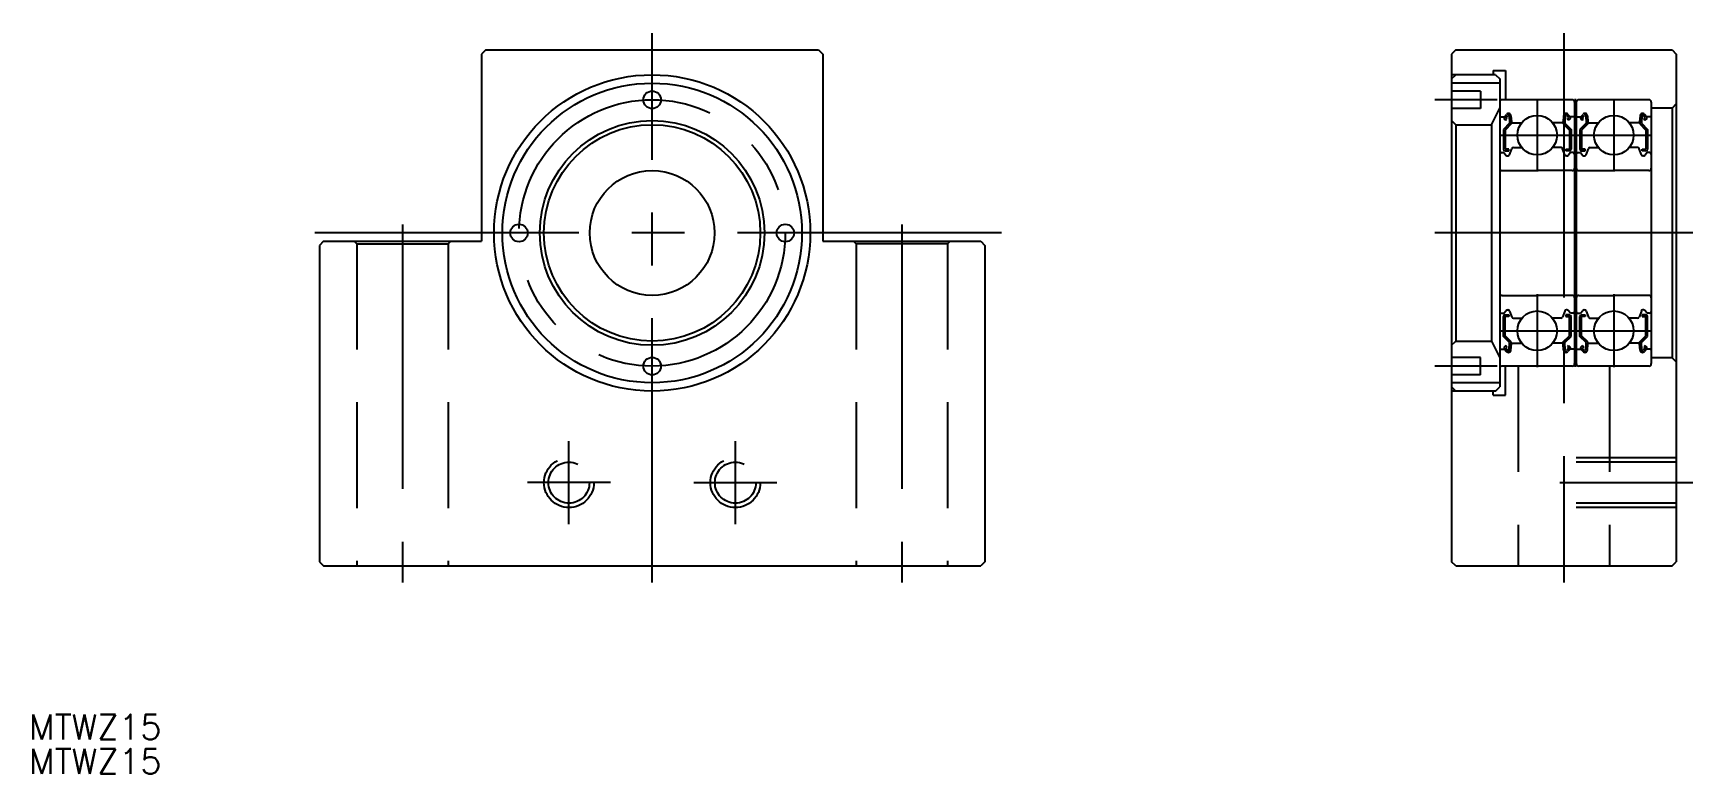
# Model space of a CAD drawing. Extents: x -74 to 125, y -65 to 24.
import ezdxf

# ---------------------------------------------------------------- set-up
doc = ezdxf.new("R2010")
doc.units = 0
doc.linetypes.add('CENTER', pattern=[50.8, 31.75, -6.35, 6.35, -6.35])
doc.linetypes.add('DASHED', pattern=[19.05, 12.7, -6.35])
doc.layers.get('0').update_dxf_attribs({"linetype": 'CONTINUOUS'})
doc.layers.add('CENTER', color=1, linetype='CONTINUOUS')
doc.styles.get("Standard").update_dxf_attribs({"font": 'txt.shx', "height": 3, "bigfont": 'bigfont.shx'})

msp = doc.modelspace()

# ---------------------------------------------------------------- linework, layer by layer
at = {"color": 7, "linetype": 'CONTINUOUS'}
for p, q in [((-20, 22), (-20.5, 21.5)), ((-20, 22), (20, 22)), ((20, 22), (20.5, 21.5)), ((96.57, 22), (96.07, 21.5)), ((96.57, 22), (122.57, 22)), ((122.57, 22), (123.07, 21.5)), ((-20.5, 21.5), (-20.5, -1)), ((20.5, 21.5), (20.5, -1)), ((96.07, 21.5), (96.07, -39.5)), ((123.07, 21.5), (123.07, -39.5)), ((101.37, 19), (96.07, 19)), ((96.07, 18.5), (96.57, 19)), ((101.87, 18), (96.07, 18)), ((101.07, 19.5), (101.07, 19)), ((101.07, 19.5), (102.57, 19.5)), ((101.37, 19), (101.87, 18.5)), ((101.87, 18.5), (101.87, -18.5)), ((102.57, 19.5), (102.57, 16)), ((99.57, 17.05), (96.07, 17.05)), ((99.57, 17.05), (99.57, 14.95)), ((106.37, 16), (102.17, 16)), ((110.57, 16), (106.37, 16)), ((111.07, 16), (110.87, 16)), ((110.87, 16), (110.87, -16)), ((111.07, 16), (111.07, -16)), ((115.57, 16), (111.37, 16)), ((119.77, 16), (115.57, 16)), ((99.57, 14.95), (96.07, 14.95)), ((100.87, 13), (101.87, 15)), ((102.43, 13.95), (102.68, 14.25)), ((102.58, 13.82), (102.83, 14.12)), ((103.01, 14.06), (103.05, 13.18)), ((103.21, 14.08), (103.27, 13.34)), ((109.53, 14.08), (109.47, 13.34)), ((109.73, 14.06), (109.69, 13.18)), ((110.16, 13.82), (109.91, 14.12)), ((110.31, 13.95), (110.06, 14.25)), ((111.63, 13.95), (111.88, 14.25)), ((111.78, 13.82), (112.03, 14.12)), ((112.21, 14.06), (112.25, 13.18)), ((112.41, 14.08), (112.47, 13.34)), ((118.73, 14.08), (118.67, 13.34)), ((118.93, 14.06), (118.89, 13.18)), ((119.36, 13.82), (119.11, 14.12)), ((119.51, 13.95), (119.26, 14.25)), ((120.07, 15.7), (120.07, -15.7)), ((122.57, 15), (120.07, 15)), ((123.07, 15.5), (122.57, 15)), ((122.57, 15), (122.57, -15)), ((96.07, 13.5), (96.57, 13)), ((96.57, 13), (96.57, -13)), ((96.57, 13), (100.87, 13)), ((100.87, 13), (100.87, -13)), ((101.97, 13.95), (102.43, 13.95)), ((103.05, 13.18), (102.3, 12.43)), ((102.3, 12.43), (102.3, 10.05)), ((102.61, 13.54), (102.45, 13.67)), ((103.25, 13.1), (102.5, 12.35)), ((102.5, 12.35), (102.5, 10.05)), ((102.73, 13.69), (102.58, 13.82)), ((102.61, 13.54), (102.73, 13.69)), ((103.25, 13.57), (103.25, 13.1)), ((103.37, 13.25), (104.52, 13.25)), ((109.37, 13.25), (108.22, 13.25)), ((109.49, 13.57), (109.49, 13.1)), ((109.49, 13.1), (110.24, 12.35)), ((109.69, 13.18), (110.44, 12.43)), ((110, 13.69), (110.16, 13.82)), ((110.13, 13.54), (110, 13.69)), ((110.13, 13.54), (110.28, 13.67)), ((110.24, 12.35), (110.24, 10.05)), ((110.77, 13.95), (110.31, 13.95)), ((110.44, 12.43), (110.44, 10.05)), ((111.17, 13.95), (111.63, 13.95)), ((112.25, 13.18), (111.5, 12.43)), ((111.5, 12.43), (111.5, 10.05)), ((111.81, 13.54), (111.65, 13.67)), ((112.45, 13.1), (111.7, 12.35)), ((111.7, 12.35), (111.7, 10.05)), ((111.93, 13.69), (111.78, 13.82)), ((111.81, 13.54), (111.93, 13.69)), ((112.45, 13.57), (112.45, 13.1)), ((112.57, 13.25), (113.72, 13.25)), ((118.57, 13.25), (117.42, 13.25)), ((118.69, 13.57), (118.69, 13.1)), ((118.69, 13.1), (119.44, 12.35)), ((118.89, 13.18), (119.64, 12.43)), ((119.2, 13.69), (119.36, 13.82)), ((119.33, 13.54), (119.2, 13.69)), ((119.33, 13.54), (119.48, 13.67)), ((119.44, 12.35), (119.44, 10.05)), ((119.97, 13.95), (119.51, 13.95)), ((119.64, 12.43), (119.64, 10.05)), ((102.95, 10.05), (102.5, 10.05)), ((102.95, 9.85), (102.95, 10.05)), ((103.05, 9.38), (103.32, 10.12)), ((103.51, 10.25), (104.52, 10.25)), ((109.23, 10.25), (108.22, 10.25)), ((109.69, 9.38), (109.42, 10.12)), ((109.79, 9.85), (109.79, 10.05)), ((109.79, 10.05), (110.24, 10.05)), ((112.15, 10.05), (111.7, 10.05)), ((112.15, 9.85), (112.15, 10.05)), ((112.25, 9.38), (112.52, 10.12)), ((112.71, 10.25), (113.72, 10.25)), ((118.43, 10.25), (117.42, 10.25)), ((118.89, 9.38), (118.62, 10.12)), ((118.99, 10.05), (119.44, 10.05)), ((118.99, 9.85), (118.99, 10.05)), ((102.07, 9.65), (102.37, 9.65)), ((102.37, 9.65), (102.64, 9.32)), ((102.5, 9.85), (102.95, 9.85)), ((102.8, 9.25), (102.86, 9.25)), ((110.24, 9.85), (109.79, 9.85)), ((109.94, 9.25), (109.87, 9.25)), ((110.37, 9.65), (110.09, 9.32)), ((110.67, 9.65), (110.37, 9.65)), ((111.27, 9.65), (111.57, 9.65)), ((111.57, 9.65), (111.84, 9.32)), ((111.7, 9.85), (112.15, 9.85)), ((112, 9.25), (112.06, 9.25)), ((119.44, 9.85), (118.99, 9.85)), ((119.14, 9.25), (119.07, 9.25)), ((119.57, 9.65), (119.29, 9.32)), ((119.87, 9.65), (119.57, 9.65)), ((102.17, 7.5), (106.37, 7.5)), ((110.57, 7.5), (106.37, 7.5)), ((111.37, 7.5), (115.57, 7.5)), ((119.77, 7.5), (115.57, 7.5)), ((-39.5, -1), (-40, -1.5)), ((-40, -1.5), (-40, -39.5)), ((-39.5, -1), (-20.5, -1)), ((20.5, -1), (39.5, -1)), ((39.5, -1), (40, -1.5)), ((40, -1.5), (40, -39.5)), ((102.17, -7.5), (106.37, -7.5)), ((103.44, -7.5), (103.44, -7.5)), ((104.42, -7.5), (104.42, -7.5)), ((110.57, -7.5), (106.37, -7.5)), ((111.37, -7.5), (115.57, -7.5)), ((112.64, -7.5), (112.64, -7.5)), ((113.62, -7.5), (113.62, -7.5)), ((119.77, -7.5), (115.57, -7.5)), ((102.07, -9.65), (102.37, -9.65)), ((102.37, -9.65), (102.64, -9.32)), ((102.5, -9.85), (102.95, -9.85)), ((102.8, -9.25), (102.86, -9.25)), ((102.95, -9.85), (102.95, -10.05)), ((103.05, -9.38), (103.32, -10.12)), ((109.69, -9.38), (109.42, -10.12)), ((110.24, -9.85), (109.79, -9.85)), ((109.79, -9.85), (109.79, -10.05)), ((109.94, -9.25), (109.87, -9.25)), ((110.37, -9.65), (110.09, -9.32)), ((110.67, -9.65), (110.37, -9.65)), ((111.27, -9.65), (111.57, -9.65)), ((111.57, -9.65), (111.84, -9.32)), ((111.7, -9.85), (112.15, -9.85)), ((112, -9.25), (112.06, -9.25)), ((112.15, -9.85), (112.15, -10.05)), ((112.25, -9.38), (112.52, -10.12)), ((118.89, -9.38), (118.62, -10.12)), ((118.99, -9.85), (118.99, -10.05)), ((119.44, -9.85), (118.99, -9.85)), ((119.14, -9.25), (119.07, -9.25)), ((119.57, -9.65), (119.29, -9.32)), ((119.87, -9.65), (119.57, -9.65)), ((102.3, -12.43), (102.3, -10.05)), ((102.95, -10.05), (102.5, -10.05)), ((102.5, -12.35), (102.5, -10.05)), ((103.51, -10.25), (104.52, -10.25)), ((109.23, -10.25), (108.22, -10.25)), ((109.79, -10.05), (110.24, -10.05)), ((110.24, -12.35), (110.24, -10.05)), ((110.44, -12.43), (110.44, -10.05)), ((111.5, -12.43), (111.5, -10.05)), ((112.15, -10.05), (111.7, -10.05)), ((111.7, -12.35), (111.7, -10.05)), ((112.71, -10.25), (113.72, -10.25)), ((118.43, -10.25), (117.42, -10.25)), ((118.99, -10.05), (119.44, -10.05)), ((119.44, -12.35), (119.44, -10.05)), ((119.64, -12.43), (119.64, -10.05)), ((96.07, -13.5), (96.57, -13)), ((96.57, -13), (100.87, -13)), ((100.87, -13), (101.87, -15)), ((101.97, -13.95), (102.43, -13.95)), ((103.05, -13.18), (102.3, -12.43)), ((102.43, -13.95), (102.68, -14.25)), ((102.61, -13.54), (102.45, -13.67)), ((103.25, -13.1), (102.5, -12.35)), ((102.73, -13.69), (102.58, -13.82)), ((102.58, -13.82), (102.83, -14.12)), ((102.61, -13.54), (102.73, -13.69)), ((103.01, -14.06), (103.05, -13.18)), ((103.21, -14.08), (103.27, -13.34)), ((103.25, -13.57), (103.25, -13.1)), ((103.37, -13.25), (104.52, -13.25)), ((109.37, -13.25), (108.22, -13.25)), ((109.53, -14.08), (109.47, -13.34)), ((109.49, -13.1), (110.24, -12.35)), ((109.49, -13.57), (109.49, -13.1)), ((109.69, -13.18), (110.44, -12.43)), ((109.73, -14.06), (109.69, -13.18)), ((110.16, -13.82), (109.91, -14.12)), ((110.13, -13.54), (110, -13.69)), ((110, -13.69), (110.16, -13.82)), ((110.31, -13.95), (110.06, -14.25)), ((110.13, -13.54), (110.28, -13.67)), ((110.77, -13.95), (110.31, -13.95)), ((111.17, -13.95), (111.63, -13.95)), ((112.25, -13.18), (111.5, -12.43)), ((111.63, -13.95), (111.88, -14.25)), ((111.81, -13.54), (111.65, -13.67)), ((112.45, -13.1), (111.7, -12.35)), ((111.93, -13.69), (111.78, -13.82)), ((111.78, -13.82), (112.03, -14.12)), ((111.81, -13.54), (111.93, -13.69)), ((112.21, -14.06), (112.25, -13.18)), ((112.41, -14.08), (112.47, -13.34)), ((112.45, -13.57), (112.45, -13.1)), ((112.57, -13.25), (113.72, -13.25)), ((118.57, -13.25), (117.42, -13.25)), ((118.73, -14.08), (118.67, -13.34)), ((118.69, -13.1), (119.44, -12.35)), ((118.69, -13.57), (118.69, -13.1)), ((118.89, -13.18), (119.64, -12.43)), ((118.93, -14.06), (118.89, -13.18)), ((119.36, -13.82), (119.11, -14.12)), ((119.33, -13.54), (119.2, -13.69)), ((119.2, -13.69), (119.36, -13.82)), ((119.51, -13.95), (119.26, -14.25)), ((119.33, -13.54), (119.48, -13.67)), ((119.97, -13.95), (119.51, -13.95)), ((99.57, -14.95), (96.07, -14.95)), ((99.57, -17.05), (99.57, -14.95)), ((122.57, -15), (120.07, -15)), ((123.07, -15.5), (122.57, -15)), ((99.57, -17.05), (96.07, -17.05)), ((110.57, -16), (102.17, -16)), ((102.57, -19.5), (102.57, -16)), ((110.57, -16), (106.37, -16)), ((111.07, -16), (110.87, -16)), ((119.77, -16), (111.37, -16)), ((119.77, -16), (115.57, -16)), ((101.87, -18), (96.07, -18)), ((96.07, -18.5), (96.57, -19)), ((101.37, -19), (96.07, -19)), ((101.07, -19.5), (101.07, -19)), ((101.07, -19.5), (102.57, -19.5)), ((101.37, -19), (101.87, -18.5)), ((-40, -39.5), (-39.5, -40)), ((40, -39.5), (39.5, -40)), ((96.57, -40), (96.07, -39.5)), ((122.57, -40), (123.07, -39.5)), ((-39.5, -40), (39.5, -40)), ((96.57, -40), (122.57, -40))]:
    msp.add_line(p, q, dxfattribs=at)
at = {"color": 3, "linetype": 'DASHED'}
for p, q in [((-35.5, -1.3), (-35.8, -1)), ((-35.5, -1.3), (-35.5, -40)), ((-35.5, -1.3), (-24.5, -1.3)), ((-24.5, -1.3), (-24.2, -1)), ((-24.5, -1.3), (-24.5, -40)), ((24.5, -1.3), (24.2, -1)), ((24.5, -1.3), (24.5, -40)), ((35.5, -1.3), (24.5, -1.3)), ((35.5, -1.3), (35.8, -1)), ((35.5, -1.3), (35.5, -40)), ((104.07, -16), (104.07, -40)), ((115.07, -16), (115.07, -40)), ((123.07, -27), (111.07, -27)), ((123.07, -27.54), (111.07, -27.54)), ((123.07, -32.46), (111.07, -32.46)), ((123.07, -33), (111.07, -33))]:
    msp.add_line(p, q, dxfattribs=at)
at = {"color": 7, "linetype": 'CONTINUOUS'}
for centre, radius in [((0, 0), 19), ((0, 0), 18), ((0, 16), 1.05), ((106.37, 11.75), 2.38), ((115.57, 11.75), 2.38), ((0, 0), 13.5), ((0, 0), 13), ((0, 0), 7.5), ((-16, 0), 1.05), ((16, 0), 1.05), ((106.37, -11.75), 2.38), ((115.57, -11.75), 2.38), ((0, -16), 1.05)]:
    msp.add_circle(centre, radius, dxfattribs=at)
at = {"color": 3, "linetype": 'DASHED'}
for centre, radius in [((-10, -30), 3), ((-10, -30), 2.46), ((10, -30), 3), ((10, -30), 2.46)]:
    msp.add_circle(centre, radius, dxfattribs=at)
at = {"color": 7, "linetype": 'CONTINUOUS'}
for centre, radius, start, end in [((102.17, 15.7), 0.3, 90, 180), ((110.57, 15.7), 0.3, 0, 90), ((111.37, 15.7), 0.3, 90, 180), ((119.77, 15.7), 0.3, 0, 90), ((101.97, 14.05), 0.1, 180, 270), ((102.91, 14.05), 0.3, 4.9968, 140.0002), ((102.91, 14.06), 0.1, 2.8198, 140.0033), ((109.83, 14.05), 0.3, 39.9998, 175.0032), ((109.83, 14.06), 0.1, 39.9967, 177.1802), ((110.77, 14.05), 0.1, 270, 0), ((111.17, 14.05), 0.1, 180, 270), ((112.11, 14.05), 0.3, 4.9968, 140.0002), ((112.11, 14.06), 0.1, 2.8198, 140.0033), ((119.03, 14.05), 0.3, 39.9998, 175.0032), ((119.03, 14.06), 0.1, 39.9967, 177.1802), ((119.97, 14.05), 0.1, 270, 0), ((102.58, 13.82), 0.2, 140.0002, 230.0848), ((103.37, 13.35), 0.1, 184.9968, 269.9995), ((109.37, 13.35), 0.1, 270.0005, 355.0032), ((110.16, 13.82), 0.2, 309.9152, 39.9998), ((111.78, 13.82), 0.2, 140.0002, 230.0848), ((112.57, 13.35), 0.1, 184.9968, 269.9995), ((118.57, 13.35), 0.1, 270.0005, 355.0032), ((119.36, 13.82), 0.2, 309.9152, 39.9998), ((102.5, 10.05), 0.2, 180, 270), ((103.51, 10.05), 0.2, 90, 159.9919), ((109.23, 10.05), 0.2, 20.0081, 90), ((110.24, 10.05), 0.2, 270, 0), ((111.7, 10.05), 0.2, 180, 270), ((112.71, 10.05), 0.2, 90, 159.9919), ((118.43, 10.05), 0.2, 20.0081, 90), ((119.44, 10.05), 0.2, 270, 0), ((102.07, 9.45), 0.2, 90, 180), ((102.8, 9.45), 0.2, 219.9962, 270), ((102.86, 9.45), 0.2, 270, 339.9919), ((109.87, 9.45), 0.2, 200.0081, 270), ((109.94, 9.45), 0.2, 270, 320.0038), ((110.67, 9.45), 0.2, 0, 90), ((111.27, 9.45), 0.2, 90, 180), ((112, 9.45), 0.2, 219.9962, 270), ((112.06, 9.45), 0.2, 270, 339.9919), ((119.07, 9.45), 0.2, 200.0081, 270), ((119.14, 9.45), 0.2, 270, 320.0038), ((119.87, 9.45), 0.2, 0, 90), ((102.17, 7.8), 0.3, 180, 270), ((110.57, 7.8), 0.3, 270, 0), ((111.37, 7.8), 0.3, 180, 270), ((119.77, 7.8), 0.3, 270, 0), ((102.17, -7.8), 0.3, 90, 180), ((110.57, -7.8), 0.3, 0, 90), ((111.37, -7.8), 0.3, 90, 180), ((119.77, -7.8), 0.3, 0, 90), ((102.07, -9.45), 0.2, 180, 270), ((102.5, -10.05), 0.2, 90, 180), ((102.8, -9.45), 0.2, 90, 140.0038), ((102.86, -9.45), 0.2, 20.0081, 90), ((109.87, -9.45), 0.2, 90, 159.9919), ((109.94, -9.45), 0.2, 39.9962, 90), ((110.24, -10.05), 0.2, 0, 90), ((110.67, -9.45), 0.2, 270, 0), ((111.27, -9.45), 0.2, 180, 270), ((111.7, -10.05), 0.2, 90, 180), ((112, -9.45), 0.2, 90, 140.0038), ((112.06, -9.45), 0.2, 20.0081, 90), ((119.07, -9.45), 0.2, 90, 159.9919), ((119.14, -9.45), 0.2, 39.9962, 90), ((119.44, -10.05), 0.2, 0, 90), ((119.87, -9.45), 0.2, 270, 0), ((103.51, -10.05), 0.2, 200.0081, 270), ((109.23, -10.05), 0.2, 270, 339.9919), ((112.71, -10.05), 0.2, 200.0081, 270), ((118.43, -10.05), 0.2, 270, 339.9919), ((101.97, -14.05), 0.1, 90, 180), ((102.58, -13.82), 0.2, 129.9152, 219.9998), ((103.37, -13.35), 0.1, 90.0005, 175.0032), ((109.37, -13.35), 0.1, 4.9968, 89.9995), ((110.16, -13.82), 0.2, 320.0002, 50.0848), ((110.77, -14.05), 0.1, 0, 90), ((111.17, -14.05), 0.1, 90, 180), ((111.78, -13.82), 0.2, 129.9152, 219.9998), ((112.57, -13.35), 0.1, 90.0005, 175.0032), ((118.57, -13.35), 0.1, 4.9968, 89.9995), ((119.36, -13.82), 0.2, 320.0002, 50.0848), ((119.97, -14.05), 0.1, 0, 90), ((102.17, -15.7), 0.3, 180, 270), ((102.91, -14.05), 0.3, 219.9998, 355.0032), ((102.91, -14.06), 0.1, 219.9967, 357.1802), ((109.83, -14.05), 0.3, 184.9968, 320.0002), ((109.83, -14.06), 0.1, 182.8198, 320.0033), ((110.57, -15.7), 0.3, 270, 0), ((111.37, -15.7), 0.3, 180, 270), ((112.11, -14.05), 0.3, 219.9998, 355.0032), ((112.11, -14.06), 0.1, 219.9967, 357.1802), ((119.03, -14.05), 0.3, 184.9968, 320.0002), ((119.03, -14.06), 0.1, 182.8198, 320.0033), ((119.77, -15.7), 0.3, 270, 0)]:
    msp.add_arc(centre, radius, start, end, dxfattribs=at)
at = {"layer": 'CENTER', "color": 1, "linetype": 'CENTER'}
for p, q in [((0, -42), (0, 24)), ((109.57, 24), (109.57, -42)), ((101.57, 16), (94.07, 16)), ((106.37, 16.13), (106.37, 7.37)), ((115.57, 16.13), (115.57, 7.37)), ((101.99, 11.75), (110.75, 11.75)), ((111.19, 11.75), (119.95, 11.75)), ((42, 0), (-42, 0)), ((-30, 1), (-30, -42)), ((30, 1), (30, -42)), ((125.07, 0), (94.07, 0)), ((106.37, -7.37), (106.37, -16.13)), ((115.57, -7.37), (115.57, -16.13)), ((101.99, -11.75), (110.75, -11.75)), ((111.19, -11.75), (119.95, -11.75)), ((101.57, -16), (94.07, -16)), ((-10, -35), (-10, -25)), ((10, -35), (10, -25)), ((-5, -30), (-15, -30)), ((5, -30), (15, -30)), ((109.07, -30), (125.07, -30))]:
    msp.add_line(p, q, dxfattribs=at)
msp.add_circle((0, 0), 16, dxfattribs=at)

# ---------------------------------------------------------------- texts
at = {"color": 7, "linetype": 'CONTINUOUS'}
for p in [(-74.9, -60.85), (-74.9, -64.98)]:
    msp.add_text('MTWZ15', height=3, dxfattribs=at).set_placement(p)

doc.saveas('drawing.dxf')
